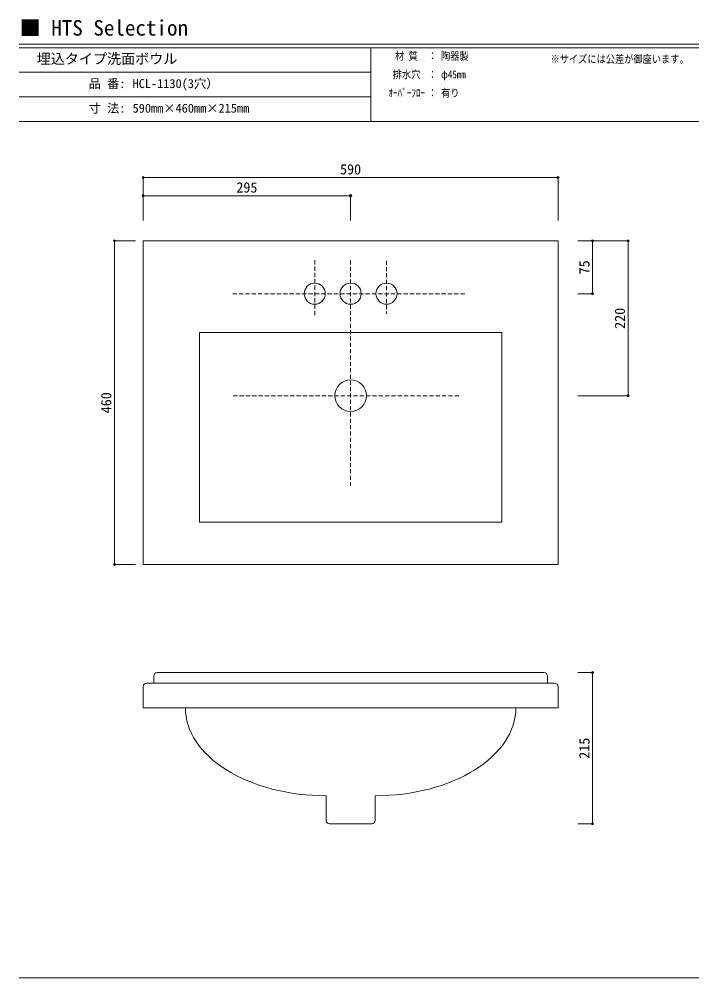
# Model space of a CAD drawing. Units: millimetres at full size, sheet at 1:5; details may follow other scales. Extents: x -1002 to 1008, y -687 to 676.
# Drawn here: x -1002 to -45, y -687 to 676 of the extents above; entities that cross this region are included whole.
import ezdxf
from ezdxf.enums import TextEntityAlignment as Align

# ---------------------------------------------------------------- set-up
doc = ezdxf.new("R2010")
doc.units = ezdxf.units.MM
doc.header["$LTSCALE"] = 5
doc.header["$PDMODE"] = 32
doc.header["$PDSIZE"] = 3
doc.linetypes.add('DASHED1', pattern=[1.8, 1.2, -0.6])
doc.layers.add('F-0', color=7, linetype='Continuous', lineweight=15)
doc.styles.add('ＭＳ ゴシック', font='')
doc.styles.get('ＭＳ ゴシック').set_extended_font_data('MS Gothic')

msp = doc.modelspace()

# ---------------------------------------------------------------- linework, layer by layer
at = {"layer": 'F-0'}
for p, q in [((1002.034, 640.036), (-1002.086, 640.036)), ((1002.034, 635.036), (-1002.086, 635.036)), ((-502.086, 635.036), (-502.086, 530.036)), ((-502.086, 600.036), (-1002.086, 600.036)), ((-502.086, 565.036), (-1002.086, 565.036)), ((1002.034, 530.036), (-1002.086, 530.036)), ((-825.712, 360.385), (-235.712, 360.385)), ((-825.712, -99.615), (-825.712, 360.385)), ((-810.712, -258.199), (-810.712, -268.199)), ((-805.712, -253.199), (-255.712, -253.199)), ((-250.712, -258.199), (-250.712, -268.199)), ((-820.712, -268.199), (-240.712, -268.199)), ((-825.712, -273.199), (-825.712, -303.199)), ((-235.712, -273.199), (-235.712, -303.199)), ((-825.712, -303.199), (-235.712, -303.199)), ((-565.712, -463.199), (-565.712, -428.199)), ((-495.712, -463.199), (-495.712, -428.199)), ((-500.712, -468.199), (-560.712, -468.199)), ((-1002.086, -687.064), (1002.034, -687.064))]:
    msp.add_line(p, q, dxfattribs=at)
at = {"layer": 'F-0', "color": 4, "lineweight": 9}
for p, q in [((-825.712, 450.493), (-235.712, 450.493)), ((-825.712, 450.493), (-825.712, 389.509)), ((-235.712, 450.493), (-235.712, 389.509)), ((-825.712, 424.704), (-530.712, 424.704)), ((-825.712, 424.704), (-825.712, 389.509)), ((-530.712, 424.704), (-530.712, 389.509)), ((-866.592, 360.385), (-866.592, -99.615)), ((-866.592, 360.385), (-836.72, 360.385)), ((-186.625, 360.385), (-207.808, 360.385)), ((-136.113, 360.385), (-207.808, 360.385)), ((-186.625, 360.385), (-186.625, 285.385)), ((-136.113, 360.385), (-136.113, 140.385)), ((-186.625, 285.385), (-207.808, 285.385)), ((-136.113, 140.385), (-207.808, 140.385)), ((-866.592, -99.615), (-836.72, -99.615)), ((-186.625, -253.199), (-207.808, -253.199)), ((-186.625, -253.199), (-186.625, -468.199)), ((-186.625, -468.199), (-207.808, -468.199))]:
    msp.add_line(p, q, dxfattribs=at)
at = {"layer": 'F-0', "color": 4, "linetype": 'DASHED1', "lineweight": 9}
for p, q in [((-581.712, 333.064), (-581.712, 253.939)), ((-530.712, 332.699), (-530.712, 12.666)), ((-479.712, 332.155), (-479.712, 256.668)), ((-698.418, 285.385), (-366.518, 285.385)), ((-697.716, 140.385), (-373.461, 140.385))]:
    msp.add_line(p, q, dxfattribs=at)
at = {"layer": 'F-0'}
msp.add_lwpolyline([(-825.712, -99.615), (-235.712, -99.615), (-235.712, 360.385)], dxfattribs=at)
msp.add_lwpolyline([(-745.712, 230.385), (-315.712, 230.385), (-315.712, -39.615), (-745.712, -39.615)], close=True, dxfattribs=at)
for centre, radius in [((-581.712, 285.385), 15), ((-530.712, 285.385), 15), ((-479.712, 285.385), 15), ((-530.712, 140.385), 22.5)]:
    msp.add_circle(centre, radius, dxfattribs=at)
for centre, start, end in [((-805.712, -258.199), 90, 180), ((-255.712, -258.199), 0, 90), ((-820.712, -273.199), 90, 180), ((-240.712, -273.199), 0, 90), ((-560.712, -463.199), 180, 270), ((-500.712, -463.199), 270, 0)]:
    msp.add_arc(centre, 5, start, end, dxfattribs=at)
for centre, start_param, end_param in [((-565.712, -303.199), 3.14159265, 4.71238898), ((-495.712, -303.199), 4.71238898, 6.28318531)]:
    msp.add_ellipse(centre, major_axis=(200, 0), ratio=0.625, start_param=start_param, end_param=end_param, dxfattribs=at)
at = {"layer": 'F-0', "color": 6}
for p in [(-825.712, 450.493), (-235.712, 450.493), (-825.712, 424.704), (-530.712, 424.704), (-866.592, 360.385), (-186.625, 360.385), (-136.113, 360.385), (-186.625, 285.385), (-136.113, 140.385), (-866.592, -99.615), (-186.625, -253.199), (-186.625, -468.199)]:
    msp.add_point(p, dxfattribs=at)

# ---------------------------------------------------------------- texts
at = {"layer": 'F-0', "style": 'ＭＳ ゴシック'}
for s, height, p in [('■ HTS Selection', 21.99, (-1001.367, 645.583)), ('埋込タイプ洗面ボウル', 14.66, (-977.086, 607.536)), ('品 番:', 12.83, (-903.336, 573.786)), ('HCL-1130(3穴）', 12.83, (-840.774, 573.786)), ('寸 法:', 12.83, (-903.336, 538.786)), ('590mm×460mm×215mm', 12.83, (-840.774, 538.786)), ('590', 14.66, (-545.712, 450.493)), ('295', 14.66, (-693.212, 424.704))]:
    msp.add_text(s, height=height, dxfattribs=at).set_placement(p, align=Align.BOTTOM_LEFT)
at = {"layer": 'F-0', "style": 'ＭＳ ゴシック', "width": 0.85}
for s, p in [('材 質', (-467.711, 614.411)), ('：', (-420.836, 614.411)), ('陶器製', (-402.086, 614.411)), ('※サイズには公差が御座います。', (-246.359, 610.036)), ('排水穴', (-470.836, 588.161)), ('：', (-420.836, 588.161)), ('φ45mm', (-402.086, 588.161)), ('ｵｰﾊﾞｰﾌﾛｰ', (-477.086, 561.911)), ('：', (-420.836, 561.911)), ('有り', (-402.086, 561.911))]:
    msp.add_text(s, height=11, dxfattribs=at).set_placement(p, align=Align.BOTTOM_LEFT)
at = {"layer": 'F-0', "style": 'ＭＳ ゴシック'}
for s, p in [('75', (-186.625, 312.885)), ('220', (-136.113, 235.385)), ('460', (-866.592, 115.385)), ('215', (-186.625, -375.699))]:
    msp.add_text(s, height=14.66, rotation=90, dxfattribs=at).set_placement(p, align=Align.BOTTOM_LEFT)

doc.saveas('drawing.dxf')
